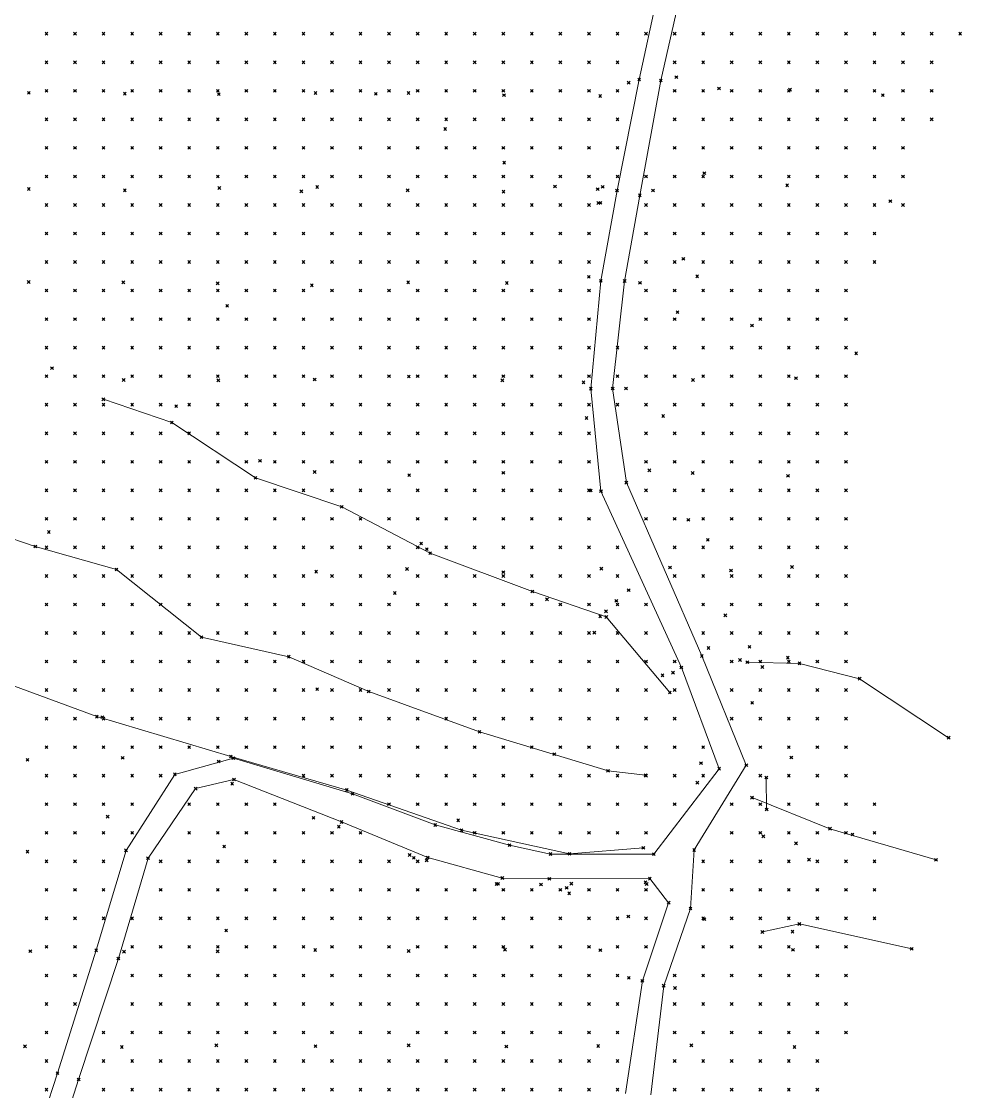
# Model space of a CAD drawing. Header units: metres. Extents: x 441556 to 446409, y 432338 to 461058.
# Drawn here: x 444911.7 to 445010.5, y 440885.4 to 440997.9 of the extents above; entities that cross this region are included whole.
import ezdxf

# ---------------------------------------------------------------- set-up
doc = ezdxf.new("R2010")
doc.units = ezdxf.units.M
doc.header["$MEASUREMENT"] = 0
doc.header["$PDMODE"] = 35
doc.header["$PDSIZE"] = 0.15
for name, color, linetype, lineweight in [('DTM-BRE-RevN_GRP_ACCES PROPRIETATE', 2, 'Continuous', 0), ('DTM-BRE-RevN_GRP_DRUM PAMANT', 2, 'Continuous', 0), ('DTM-BRE-RevN_GRP_DRUM PIATRA', 2, 'Continuous', 0), ('DTM-BRE-RevN_GRP_TALUZ JOS', 2, 'Continuous', 0), ('DTM-BRE-RevN_GRP_TALUZ SUS', 2, 'Continuous', 0), ('DTM-NOK-RevN_LIDAR_co_lidar', 91, 'Continuous', 0), ('DTM-NOK-RevN_RTK', 32, 'Continuous', 0)]:
    doc.layers.add(name, color=color, linetype=linetype, lineweight=lineweight)

msp = doc.modelspace()

# ---------------------------------------------------------------- linework, layer by layer
at = {"layer": 'DTM-BRE-RevN_GRP_ACCES PROPRIETATE'}
msp.add_line((444990.015, 440915.021, 403.958), (444989.976, 440918.376, 403.822), dxfattribs=at)
at = {"layer": 'DTM-BRE-RevN_GRP_DRUM PAMANT'}
for p, q in [((444981.053, 440929.952, 402.548), (444985.029, 440919.306, 403.282)), ((444933.994, 440920.416, 393.725), (444927.843, 440918.71, 392.657)), ((444946.52, 440916.663, 396.522), (444933.994, 440920.416, 393.725)), ((444985.029, 440919.306, 403.282), (444978.17, 440910.322, 403.364)), ((444927.843, 440918.71, 392.657), (444922.72, 440910.725, 391.182)), ((444955.2, 440913.395, 399.098), (444946.52, 440916.663, 396.522)), ((444962.996, 440911.271, 401.28), (444955.2, 440913.395, 399.098)), ((444922.72, 440910.725, 391.182), (444919.591, 440900.219, 390.027)), ((444967.305, 440910.334, 402.182), (444962.996, 440911.271, 401.28)), ((444978.17, 440910.322, 403.364), (444967.305, 440910.334, 402.182)), ((444919.591, 440900.219, 390.027), (444915.522, 440887.313, 388.641)), ((444915.522, 440887.313, 388.641), (444912.304, 440877.329, 387.371))]:
    msp.add_line(p, q, dxfattribs=at)
at = {"layer": 'DTM-BRE-RevN_GRP_DRUM PIATRA'}
for p, q in [((444976.616, 440991.752, 396.264), (444979.119, 441003.27, 395.797)), ((444978.904, 440991.648, 396.351), (444981.476, 441003.023, 395.82)), ((444974.302, 440980.083, 396.945), (444976.616, 440991.752, 396.264)), ((444976.693, 440979.566, 397.057), (444978.904, 440991.648, 396.351)), ((444972.6, 440970.59, 397.663), (444974.302, 440980.083, 396.945)), ((444975.094, 440970.563, 397.685), (444976.693, 440979.566, 397.057)), ((444971.543, 440959.252, 398.645), (444972.6, 440970.59, 397.663)), ((444973.832, 440959.271, 398.642), (444975.094, 440970.563, 397.685)), ((444972.607, 440948.479, 399.934), (444971.543, 440959.252, 398.645)), ((444975.279, 440949.376, 399.846), (444973.832, 440959.271, 398.642)), ((444983.211, 440931.162, 402.694), (444975.279, 440949.376, 399.846)), ((444981.053, 440929.952, 402.548), (444972.607, 440948.479, 399.934)), ((444987.874, 440919.678, 403.447), (444983.211, 440931.162, 402.694)), ((444982.397, 440910.773, 403.734), (444987.874, 440919.678, 403.447)), ((444934.062, 440918.17, 393.78), (444930.027, 440917.218, 393.182)), ((444945.358, 440913.707, 396.27), (444934.062, 440918.17, 393.78)), ((444930.027, 440917.218, 393.182), (444925.037, 440909.909, 391.626)), ((444954.413, 440909.976, 398.836), (444945.358, 440913.707, 396.27)), ((444982.022, 440904.613, 404.117), (444982.397, 440910.773, 403.734)), ((444925.037, 440909.909, 391.626), (444921.921, 440899.363, 390.496)), ((444962.243, 440907.817, 401.337), (444954.413, 440909.976, 398.836)), ((444967.178, 440907.735, 402.339), (444962.243, 440907.817, 401.337)), ((444977.739, 440907.751, 403.377), (444967.178, 440907.735, 402.339)), ((444979.715, 440905.225, 404.22), (444977.739, 440907.751, 403.377)), ((444976.956, 440897.016, 405.159), (444979.715, 440905.225, 404.22)), ((444979.204, 440896.503, 405.049), (444982.022, 440904.613, 404.117)), ((444921.921, 440899.363, 390.496), (444917.741, 440886.641, 389.028)), ((444975.202, 440885.159, 405.169), (444976.956, 440897.016, 405.159)), ((444977.851, 440885.033, 405.23), (444979.204, 440896.503, 405.049)), ((444917.741, 440886.641, 389.028), (444914.633, 440876.913, 387.647))]:
    msp.add_line(p, q, dxfattribs=at)
at = {"layer": 'DTM-BRE-RevN_GRP_TALUZ JOS'}
for p, q in [((444905.71, 440945.215, 378.303), (444913.187, 440942.658, 379.152)), ((444913.187, 440942.658, 379.152), (444921.717, 440940.251, 380.75)), ((444921.717, 440940.251, 380.75), (444930.654, 440933.14, 385.633)), ((444930.654, 440933.14, 385.633), (444939.816, 440931.076, 388.067)), ((444939.816, 440931.076, 388.067), (444948.215, 440927.427, 389.967)), ((444948.215, 440927.427, 389.967), (444959.854, 440923.176, 392.531)), ((444959.854, 440923.176, 392.531), (444973.353, 440919.09, 397.828)), ((444973.353, 440919.09, 397.828), (444977.296, 440918.633, 399.161)), ((444996.668, 440912.997, 405.169), (444988.479, 440916.265, 403.337)), ((445007.807, 440909.728, 408.183), (444996.668, 440912.997, 405.169))]:
    msp.add_line(p, q, dxfattribs=at)
at = {"layer": 'DTM-BRE-RevN_GRP_TALUZ SUS'}
for p, q in [((444920.343, 440958.138, 387.061), (444927.533, 440955.696, 389.133)), ((444927.533, 440955.696, 389.133), (444936.322, 440949.887, 391.379)), ((444936.322, 440949.887, 391.379), (444945.382, 440946.834, 393.661)), ((444945.382, 440946.834, 393.661), (444954.664, 440941.961, 398.167)), ((444954.664, 440941.961, 398.167), (444965.404, 440937.936, 400.63)), ((444965.404, 440937.936, 400.63), (444973.168, 440935.257, 402.773)), ((444973.168, 440935.257, 402.773), (444979.849, 440927.314, 402.851)), ((444987.985, 440930.5, 406.495), (444993.47, 440930.383, 407.798)), ((444993.47, 440930.383, 407.798), (444999.776, 440928.77, 410.275)), ((444909.667, 440928.477, 388.328), (444919.659, 440924.781, 390.597)), ((444999.776, 440928.77, 410.275), (445009.13, 440922.563, 413.583)), ((444919.659, 440924.781, 390.597), (444933.723, 440920.59, 393.441)), ((444933.723, 440920.59, 393.441), (444945.921, 440917.066, 396.023)), ((444945.921, 440917.066, 396.023), (444957.965, 440912.837, 399.296)), ((444957.965, 440912.837, 399.296), (444969.301, 440910.359, 402.266)), ((444969.301, 440910.359, 402.266), (444977.06, 440910.989, 402.934)), ((444993.456, 440902.991, 409.682), (444989.571, 440902.145, 407.887)), ((445005.252, 440900.378, 413.481), (444993.456, 440902.991, 409.682))]:
    msp.add_line(p, q, dxfattribs=at)
at = {"layer": 'DTM-NOK-RevN_LIDAR_co_lidar'}
for p in [(444914.362, 440996.557, 380.193), (444917.361, 440996.557, 380.832), (444920.361, 440996.557, 381.437), (444923.36, 440996.557, 382.094), (444926.36, 440996.557, 382.778), (444929.359, 440996.557, 383.456), (444932.358, 440996.557, 384.175), (444935.358, 440996.557, 384.905), (444938.357, 440996.557, 385.646), (444941.356, 440996.557, 386.294), (444944.356, 440996.557, 386.802), (444947.355, 440996.557, 387.214), (444950.354, 440996.557, 388.365), (444953.354, 440996.557, 389.997), (444956.353, 440996.557, 390.752), (444959.352, 440996.557, 391.246), (444962.352, 440996.557, 391.802), (444965.351, 440996.557, 392.591), (444968.35, 440996.557, 393.249), (444971.35, 440996.557, 393.629), (444974.349, 440996.557, 394.431), (444977.348, 440996.557, 395.365), (444980.348, 440996.557, 396.386), (444983.347, 440996.557, 397.9), (444986.346, 440996.557, 399.282), (444989.346, 440996.557, 400.076), (444992.345, 440996.557, 400.914), (444995.344, 440996.557, 401.761), (444998.344, 440996.557, 402.513), (445001.343, 440996.557, 403.287), (445004.342, 440996.557, 404.059), (445007.342, 440996.557, 404.955), (445010.341, 440996.557, 405.956), (444914.362, 440993.558, 380.873), (444917.361, 440993.558, 381.495), (444920.361, 440993.558, 382.112), (444923.36, 440993.558, 382.756), (444926.36, 440993.558, 383.386), (444929.359, 440993.558, 384.05), (444932.358, 440993.558, 384.735), (444935.358, 440993.558, 385.382), (444938.357, 440993.558, 386.003), (444941.356, 440993.558, 386.546), (444944.356, 440993.558, 386.994), (444947.355, 440993.558, 387.91), (444950.354, 440993.558, 389.33), (444953.354, 440993.558, 390.422), (444956.353, 440993.558, 390.95), (444959.352, 440993.558, 391.446), (444962.352, 440993.558, 392.174), (444965.351, 440993.558, 392.935), (444968.35, 440993.558, 393.51), (444971.35, 440993.558, 393.868), (444974.349, 440993.558, 394.91), (444980.348, 440993.558, 396.529), (444983.347, 440993.558, 398.108), (444986.346, 440993.558, 399.598), (444989.346, 440993.558, 400.332), (444992.345, 440993.558, 401.186), (444995.344, 440993.558, 401.997), (444998.344, 440993.558, 402.775), (445001.343, 440993.558, 403.539), (445004.342, 440993.558, 404.376), (445007.342, 440993.558, 405.259), (444914.362, 440990.558, 381.525), (444917.361, 440990.558, 382.165), (444920.361, 440990.558, 382.82), (444923.36, 440990.558, 383.431), (444926.36, 440990.558, 384.005), (444929.359, 440990.558, 384.628), (444932.358, 440990.558, 385.243), (444935.358, 440990.558, 385.854), (444938.357, 440990.558, 386.411), (444941.356, 440990.558, 386.843), (444944.356, 440990.558, 387.407), (444947.355, 440990.558, 389.051), (444950.354, 440990.558, 390.281), (444953.354, 440990.558, 390.738), (444956.353, 440990.558, 391.222), (444959.352, 440990.558, 391.796), (444962.352, 440990.558, 392.524), (444965.351, 440990.558, 393.253), (444968.35, 440990.558, 393.78), (444971.35, 440990.558, 394.269), (444974.349, 440990.558, 395.347), (444980.348, 440990.558, 397.149), (444983.347, 440990.558, 398.837), (444986.346, 440990.558, 400.016), (444989.346, 440990.558, 400.624), (444992.345, 440990.558, 401.458), (444995.344, 440990.558, 402.272), (444998.344, 440990.558, 403.035), (445001.343, 440990.558, 403.858), (445004.342, 440990.558, 404.706), (445007.342, 440990.558, 405.556), (444914.362, 440987.559, 382.13), (444917.361, 440987.559, 382.792), (444920.361, 440987.559, 383.421), (444923.36, 440987.559, 384.002), (444926.36, 440987.559, 384.593), (444929.359, 440987.559, 385.197), (444932.358, 440987.559, 385.763), (444935.358, 440987.559, 386.353), (444938.357, 440987.559, 386.801), (444941.356, 440987.559, 387.194), (444944.356, 440987.559, 388.072), (444947.355, 440987.559, 390.071), (444950.354, 440987.559, 390.686), (444953.354, 440987.559, 391.047), (444956.353, 440987.559, 391.561), (444959.352, 440987.559, 392.231), (444962.352, 440987.559, 392.942), (444965.351, 440987.559, 393.646), (444968.35, 440987.559, 394.082), (444971.35, 440987.559, 394.76), (444974.349, 440987.559, 395.743), (444980.348, 440987.559, 397.829), (444983.347, 440987.559, 399.472), (444986.346, 440987.559, 400.306), (444989.346, 440987.559, 400.923), (444992.345, 440987.559, 401.772), (444995.344, 440987.559, 402.546), (444998.344, 440987.559, 403.324), (445001.343, 440987.559, 404.178), (445004.342, 440987.559, 405.007), (445007.342, 440987.559, 405.901), (444914.362, 440984.56, 382.695), (444917.361, 440984.56, 383.418), (444920.361, 440984.56, 384.075), (444923.36, 440984.56, 384.645), (444926.36, 440984.56, 385.225), (444929.359, 440984.56, 385.781), (444932.358, 440984.56, 386.288), (444935.358, 440984.56, 386.798), (444938.357, 440984.56, 387.173), (444941.356, 440984.56, 387.809), (444944.356, 440984.56, 389.416), (444947.355, 440984.56, 390.595), (444950.354, 440984.56, 390.889), (444953.354, 440984.56, 391.37), (444956.353, 440984.56, 391.972), (444959.352, 440984.56, 392.702), (444962.352, 440984.56, 393.359), (444965.351, 440984.56, 393.974), (444968.35, 440984.56, 394.425), (444971.35, 440984.56, 395.288), (444974.349, 440984.56, 396.086), (444980.348, 440984.56, 398.298), (444983.347, 440984.56, 399.891), (444986.346, 440984.56, 400.526), (444989.346, 440984.56, 401.214), (444992.345, 440984.56, 402.065), (444995.344, 440984.56, 402.794), (444998.344, 440984.56, 403.541), (445001.343, 440984.56, 404.377), (445004.342, 440984.56, 405.244), (444914.362, 440981.56, 383.341), (444917.361, 440981.56, 384.034), (444920.361, 440981.56, 384.668), (444923.36, 440981.56, 385.229), (444926.36, 440981.56, 385.792), (444929.359, 440981.56, 386.337), (444932.358, 440981.56, 386.794), (444935.358, 440981.56, 387.206), (444938.357, 440981.56, 387.7), (444941.356, 440981.56, 388.843), (444944.356, 440981.56, 390.506), (444947.355, 440981.56, 390.865), (444950.354, 440981.56, 391.224), (444953.354, 440981.56, 391.743), (444956.353, 440981.56, 392.389), (444959.352, 440981.56, 393.164), (444962.352, 440981.56, 393.84), (444965.351, 440981.56, 394.46), (444968.35, 440981.56, 394.986), (444971.35, 440981.56, 395.839), (444974.349, 440981.56, 396.406), (444977.348, 440981.56, 397.014), (444980.348, 440981.56, 398.664), (444983.347, 440981.56, 400.178), (444986.346, 440981.56, 400.726), (444989.346, 440981.56, 401.427), (444992.345, 440981.56, 402.275), (444995.344, 440981.56, 403.023), (444998.344, 440981.56, 403.775), (445001.343, 440981.56, 404.576), (445004.342, 440981.56, 405.491), (444914.362, 440978.561, 384.018), (444917.361, 440978.561, 384.636), (444920.361, 440978.561, 385.21), (444923.36, 440978.561, 385.756), (444926.36, 440978.561, 386.301), (444929.359, 440978.561, 386.828), (444932.358, 440978.561, 387.244), (444935.358, 440978.561, 387.64), (444938.357, 440978.561, 388.384), (444941.356, 440978.561, 390.093), (444944.356, 440978.561, 390.929), (444947.355, 440978.561, 391.177), (444950.354, 440978.561, 391.634), (444953.354, 440978.561, 392.218), (444956.353, 440978.561, 392.859), (444959.352, 440978.561, 393.578), (444962.352, 440978.561, 394.333), (444965.351, 440978.561, 394.961), (444968.35, 440978.561, 395.534), (444971.35, 440978.561, 396.266), (444977.348, 440978.561, 397.442), (444980.348, 440978.561, 399.068), (444983.347, 440978.561, 400.389), (444986.346, 440978.561, 400.981), (444989.346, 440978.561, 401.707), (444992.345, 440978.561, 402.506), (444995.344, 440978.561, 403.255), (444998.344, 440978.561, 403.994), (445001.343, 440978.561, 404.765), (445004.342, 440978.561, 405.655), (444914.362, 440975.562, 384.57), (444917.361, 440975.562, 385.15), (444920.361, 440975.562, 385.706), (444923.36, 440975.562, 386.266), (444926.36, 440975.562, 386.779), (444929.359, 440975.562, 387.224), (444932.358, 440975.562, 387.631), (444935.358, 440975.562, 388.297), (444938.357, 440975.562, 389.58), (444941.356, 440975.562, 390.99), (444944.356, 440975.562, 391.235), (444947.355, 440975.562, 391.598), (444950.354, 440975.562, 392.125), (444953.354, 440975.562, 392.747), (444956.353, 440975.562, 393.381), (444959.352, 440975.562, 394.024), (444962.352, 440975.562, 394.752), (444965.351, 440975.562, 395.337), (444968.35, 440975.562, 395.893), (444971.35, 440975.562, 396.587), (444977.348, 440975.562, 397.978), (444980.348, 440975.562, 399.594), (444983.347, 440975.562, 400.686), (444986.346, 440975.562, 401.358), (444989.346, 440975.562, 402.129), (444992.345, 440975.562, 402.819), (444995.344, 440975.562, 403.518), (444998.344, 440975.562, 404.191), (445001.343, 440975.562, 404.954), (444914.362, 440972.562, 385.065), (444917.361, 440972.562, 385.602), (444920.361, 440972.562, 386.075), (444923.36, 440972.562, 386.619), (444926.36, 440972.562, 387.09), (444929.359, 440972.562, 387.525), (444932.358, 440972.562, 388.097), (444935.358, 440972.562, 389.096), (444938.357, 440972.562, 390.884), (444941.356, 440972.562, 391.322), (444944.356, 440972.562, 391.557), (444947.355, 440972.562, 392.034), (444950.354, 440972.562, 392.615), (444953.354, 440972.562, 393.248), (444956.353, 440972.562, 393.864), (444959.352, 440972.562, 394.588), (444962.352, 440972.562, 395.238), (444965.351, 440972.562, 395.786), (444968.35, 440972.562, 396.245), (444971.35, 440972.562, 396.909), (444977.348, 440972.562, 398.598), (444980.348, 440972.562, 400.206), (444983.347, 440972.562, 401.037), (444986.346, 440972.562, 401.733), (444989.346, 440972.562, 402.484), (444992.345, 440972.562, 403.089), (444995.344, 440972.562, 403.789), (444998.344, 440972.562, 404.485), (445001.343, 440972.562, 405.276), (444914.362, 440969.563, 385.601), (444917.361, 440969.563, 386.131), (444920.361, 440969.563, 386.48), (444923.36, 440969.563, 386.913), (444926.36, 440969.563, 387.35), (444929.359, 440969.563, 387.943), (444932.358, 440969.563, 388.792), (444935.358, 440969.563, 390.079), (444938.357, 440969.563, 391.366), (444941.356, 440969.563, 391.537), (444944.356, 440969.563, 391.899), (444947.355, 440969.563, 392.394), (444950.354, 440969.563, 393.007), (444953.354, 440969.563, 393.69), (444956.353, 440969.563, 394.328), (444959.352, 440969.563, 395.147), (444962.352, 440969.563, 395.773), (444965.351, 440969.563, 396.251), (444968.35, 440969.563, 396.642), (444971.35, 440969.563, 397.217), (444977.348, 440969.563, 399.072), (444980.348, 440969.563, 400.692), (444983.347, 440969.563, 401.4), (444986.346, 440969.563, 402.078), (444989.346, 440969.563, 402.791), (444992.345, 440969.563, 403.408), (444995.344, 440969.563, 404.133), (444998.344, 440969.563, 404.859), (444914.362, 440966.564, 386.009), (444917.361, 440966.564, 386.557), (444920.361, 440966.564, 386.862), (444923.36, 440966.564, 387.253), (444926.36, 440966.564, 387.782), (444929.359, 440966.564, 388.605), (444932.358, 440966.564, 389.794), (444935.358, 440966.564, 391.258), (444938.357, 440966.564, 391.587), (444941.356, 440966.564, 391.868), (444944.356, 440966.564, 392.31), (444947.355, 440966.564, 392.805), (444950.354, 440966.564, 393.473), (444953.354, 440966.564, 394.093), (444956.353, 440966.564, 394.803), (444959.352, 440966.564, 395.573), (444962.352, 440966.564, 396.209), (444965.351, 440966.564, 396.689), (444968.35, 440966.564, 397.085), (444971.35, 440966.564, 397.557), (444977.348, 440966.564, 399.289), (444980.348, 440966.564, 400.973), (444983.347, 440966.564, 401.845), (444986.346, 440966.564, 402.513), (444989.346, 440966.564, 403.216), (444992.345, 440966.564, 403.904), (444995.344, 440966.564, 404.592), (444998.344, 440966.564, 405.296), (444914.362, 440963.564, 386.111), (444917.361, 440963.564, 386.765), (444920.361, 440963.564, 387.138), (444923.36, 440963.564, 387.651), (444926.36, 440963.564, 388.32), (444929.359, 440963.564, 389.329), (444932.358, 440963.564, 390.934), (444935.358, 440963.564, 391.468), (444938.357, 440963.564, 391.783), (444941.356, 440963.564, 392.199), (444944.356, 440963.564, 392.73), (444947.355, 440963.564, 393.299), (444950.354, 440963.564, 393.956), (444953.354, 440963.564, 394.556), (444956.353, 440963.564, 395.323), (444959.352, 440963.564, 396.034), (444962.352, 440963.564, 396.661), (444965.351, 440963.564, 397.121), (444968.35, 440963.564, 397.522), (444971.35, 440963.564, 397.881), (444974.349, 440963.564, 398.303), (444977.348, 440963.564, 399.789), (444980.348, 440963.564, 401.374), (444983.347, 440963.564, 402.228), (444986.346, 440963.564, 402.945), (444989.346, 440963.564, 403.591), (444992.345, 440963.564, 404.231), (444995.344, 440963.564, 404.955), (444998.344, 440963.564, 405.754), (444914.953, 440961.409, 386.407), (444914.362, 440960.565, 385.805), (444917.361, 440960.565, 386.713), (444920.361, 440960.565, 387.439), (444923.36, 440960.565, 388.151), (444926.36, 440960.565, 388.946), (444929.359, 440960.565, 390.137), (444932.358, 440960.565, 391.426), (444935.358, 440960.565, 391.633), (444938.357, 440960.565, 392.009), (444941.356, 440960.565, 392.49), (444944.356, 440960.565, 393.081), (444947.355, 440960.565, 393.738), (444950.354, 440960.565, 394.336), (444953.354, 440960.565, 395.023), (444956.353, 440960.565, 395.813), (444959.352, 440960.565, 396.488), (444962.352, 440960.565, 397.088), (444965.351, 440960.565, 397.537), (444968.35, 440960.565, 397.914), (444971.35, 440960.565, 398.184), (444974.349, 440960.565, 398.853), (444977.348, 440960.565, 400.527), (444980.348, 440960.565, 401.945), (444983.347, 440960.565, 402.707), (444986.346, 440960.565, 403.428), (444989.346, 440960.565, 403.929), (444992.345, 440960.565, 404.549), (444995.344, 440960.565, 405.396), (444998.344, 440960.565, 406.25), (444914.362, 440957.566, 384.662), (444917.361, 440957.566, 385.929), (444920.361, 440957.566, 386.983), (444923.36, 440957.566, 387.972), (444926.36, 440957.566, 389.043), (444929.359, 440957.566, 390.342), (444932.358, 440957.566, 391.412), (444935.358, 440957.566, 391.86), (444938.357, 440957.566, 392.289), (444941.356, 440957.566, 392.826), (444944.356, 440957.566, 393.452), (444947.355, 440957.566, 394.147), (444950.354, 440957.566, 394.813), (444953.354, 440957.566, 395.554), (444956.353, 440957.566, 396.2), (444959.352, 440957.566, 396.868), (444962.352, 440957.566, 397.518), (444965.351, 440957.566, 397.936), (444968.35, 440957.566, 398.291), (444971.35, 440957.566, 398.48), (444974.349, 440957.566, 398.901), (444977.348, 440957.566, 400.667), (444980.348, 440957.566, 402.22), (444983.347, 440957.566, 403.002), (444986.346, 440957.566, 403.82), (444989.346, 440957.566, 404.329), (444992.345, 440957.566, 404.987), (444995.344, 440957.566, 405.776), (444998.344, 440957.566, 406.597), (444914.362, 440954.566, 382.993), (444917.361, 440954.566, 384.093), (444920.361, 440954.566, 385.271), (444923.36, 440954.566, 386.626), (444926.36, 440954.566, 388.078), (444929.359, 440954.566, 389.644), (444932.358, 440954.566, 391.033), (444935.358, 440954.566, 391.913), (444938.357, 440954.566, 392.636), (444941.356, 440954.566, 393.189), (444944.356, 440954.566, 393.841), (444947.355, 440954.566, 394.49), (444950.354, 440954.566, 395.25), (444953.354, 440954.566, 396.035), (444956.353, 440954.566, 396.677), (444959.352, 440954.566, 397.363), (444962.352, 440954.566, 397.971), (444965.351, 440954.566, 398.418), (444968.35, 440954.566, 398.779), (444971.35, 440954.566, 398.869), (444977.348, 440954.566, 400.702), (444980.348, 440954.566, 402.378), (444983.347, 440954.566, 403.524), (444986.346, 440954.566, 404.337), (444989.346, 440954.566, 404.807), (444992.345, 440954.566, 405.506), (444995.344, 440954.566, 406.293), (444998.344, 440954.566, 407.064), (444914.362, 440951.567, 381.489), (444917.361, 440951.567, 382.528), (444920.361, 440951.567, 383.632), (444923.36, 440951.567, 385.094), (444926.36, 440951.567, 386.549), (444929.359, 440951.567, 388.199), (444932.358, 440951.567, 389.866), (444935.358, 440951.567, 391.314), (444936.804, 440951.67, 392.406), (444938.357, 440951.567, 392.739), (444941.356, 440951.567, 393.448), (444944.356, 440951.567, 394.123), (444947.355, 440951.567, 395.027), (444950.354, 440951.567, 395.71), (444953.354, 440951.567, 396.443), (444956.353, 440951.567, 397.127), (444959.352, 440951.567, 397.785), (444962.352, 440951.567, 398.418), (444965.351, 440951.567, 398.848), (444968.35, 440951.567, 399.22), (444971.35, 440951.567, 399.283), (444977.348, 440951.567, 400.562), (444980.348, 440951.567, 402.385), (444983.347, 440951.567, 404.025), (444986.346, 440951.567, 404.78), (444989.346, 440951.567, 405.256), (444992.345, 440951.567, 405.986), (444995.344, 440951.567, 406.778), (444998.344, 440951.567, 407.528), (444914.362, 440948.568, 380.585), (444917.361, 440948.568, 381.394), (444920.361, 440948.568, 382.449), (444923.36, 440948.568, 383.838), (444926.36, 440948.568, 385.324), (444929.359, 440948.568, 386.999), (444932.358, 440948.568, 388.566), (444935.358, 440948.568, 390.248), (444938.357, 440948.568, 391.748), (444941.356, 440948.568, 393.02), (444944.356, 440948.568, 393.958), (444947.355, 440948.568, 395.139), (444950.354, 440948.568, 396.265), (444953.354, 440948.568, 396.888), (444956.353, 440948.568, 397.518), (444959.352, 440948.568, 398.132), (444962.352, 440948.568, 398.748), (444965.351, 440948.568, 399.237), (444968.35, 440948.568, 399.674), (444971.35, 440948.568, 399.723), (444977.348, 440948.568, 400.685), (444980.348, 440948.568, 402.609), (444983.347, 440948.568, 404.38), (444986.346, 440948.568, 405.179), (444989.346, 440948.568, 405.679), (444992.345, 440948.568, 406.385), (444995.344, 440948.568, 407.14), (444998.344, 440948.568, 407.923), (444914.362, 440945.568, 380.371), (444917.361, 440945.568, 381.249), (444920.361, 440945.568, 382.074), (444923.36, 440945.568, 382.985), (444926.36, 440945.568, 384.312), (444929.359, 440945.568, 386.028), (444932.358, 440945.568, 387.601), (444935.358, 440945.568, 389.084), (444938.357, 440945.568, 390.371), (444941.356, 440945.568, 391.583), (444944.356, 440945.568, 392.882), (444947.355, 440945.568, 394.478), (444950.354, 440945.568, 396.317), (444953.354, 440945.568, 397.449), (444956.353, 440945.568, 398.003), (444959.352, 440945.568, 398.5), (444962.352, 440945.568, 399.083), (444965.351, 440945.568, 399.604), (444968.35, 440945.568, 400.172), (444971.35, 440945.568, 400.246), (444977.348, 440945.568, 400.574), (444980.348, 440945.568, 402.432), (444983.347, 440945.568, 404.602), (444986.346, 440945.568, 405.576), (444989.346, 440945.568, 406.085), (444992.345, 440945.568, 406.782), (444995.344, 440945.568, 407.545), (444998.344, 440945.568, 408.323), (444914.62, 440944.179, 380.384), (444953.722, 440942.979, 397.824), (444914.362, 440942.569, 379.634), (444917.361, 440942.569, 380.416), (444920.361, 440942.569, 381.696), (444923.36, 440942.569, 382.892), (444926.36, 440942.569, 384.055), (444929.359, 440942.569, 385.387), (444932.358, 440942.569, 386.547), (444935.358, 440942.569, 387.946), (444938.357, 440942.569, 389.507), (444941.356, 440942.569, 390.717), (444944.356, 440942.569, 392.194), (444947.355, 440942.569, 393.909), (444950.354, 440942.569, 396.176), (444953.354, 440942.569, 397.576), (444956.353, 440942.569, 398.298), (444959.352, 440942.569, 398.839), (444962.352, 440942.569, 399.363), (444965.351, 440942.569, 399.941), (444968.35, 440942.569, 400.582), (444971.35, 440942.569, 400.927), (444974.349, 440942.569, 400.735), (444980.348, 440942.569, 402.193), (444983.347, 440942.569, 404.256), (444986.346, 440942.569, 405.862), (444989.346, 440942.569, 406.507), (444992.345, 440942.569, 407.137), (444995.344, 440942.569, 407.848), (444998.344, 440942.569, 408.675), (444914.362, 440939.57, 381.283), (444917.361, 440939.57, 381.25), (444920.361, 440939.57, 381.391), (444923.36, 440939.57, 382.291), (444926.36, 440939.57, 383.606), (444929.359, 440939.57, 384.746), (444932.358, 440939.57, 385.871), (444935.358, 440939.57, 387.028), (444938.357, 440939.57, 388.424), (444941.356, 440939.57, 390.167), (444944.356, 440939.57, 391.66), (444947.355, 440939.57, 393.455), (444950.354, 440939.57, 395.441), (444953.354, 440939.57, 397.149), (444956.353, 440939.57, 397.818), (444959.352, 440939.57, 398.616), (444962.352, 440939.57, 399.539), (444965.351, 440939.57, 400.307), (444968.35, 440939.57, 400.955), (444971.35, 440939.57, 401.555), (444974.349, 440939.57, 401.319), (444980.348, 440939.57, 402.167), (444983.347, 440939.57, 404.389), (444986.346, 440939.57, 406.291), (444989.346, 440939.57, 406.881), (444992.345, 440939.57, 407.459), (444995.344, 440939.57, 408.214), (444998.344, 440939.57, 409.041), (444914.362, 440936.57, 383.068), (444917.361, 440936.57, 383.162), (444920.361, 440936.57, 383.294), (444923.36, 440936.57, 383.701), (444926.36, 440936.57, 384.284), (444929.359, 440936.57, 385.055), (444932.358, 440936.57, 385.963), (444935.358, 440936.57, 386.499), (444938.357, 440936.57, 387.543), (444941.356, 440936.57, 389.985), (444944.356, 440936.57, 390.733), (444947.355, 440936.57, 392.055), (444950.354, 440936.57, 393.425), (444953.354, 440936.57, 395.851), (444956.353, 440936.57, 396.766), (444959.352, 440936.57, 397.513), (444962.352, 440936.57, 398.587), (444965.351, 440936.57, 399.723), (444968.35, 440936.57, 400.826), (444971.35, 440936.57, 401.847), (444974.349, 440936.57, 401.909), (444977.348, 440936.57, 401.553), (444983.347, 440936.57, 404.093), (444986.346, 440936.57, 406.352), (444989.346, 440936.57, 407.194), (444992.345, 440936.57, 407.779), (444995.344, 440936.57, 408.541), (444998.344, 440936.57, 409.369), (444914.362, 440933.571, 384.913), (444917.361, 440933.571, 385.083), (444920.361, 440933.571, 385.158), (444923.36, 440933.571, 385.343), (444926.36, 440933.571, 385.562), (444929.359, 440933.571, 385.706), (444932.358, 440933.571, 385.922), (444935.358, 440933.571, 386.633), (444938.357, 440933.571, 387.428), (444941.356, 440933.571, 388.47), (444944.356, 440933.571, 389.324), (444947.355, 440933.571, 390.26), (444950.354, 440933.571, 392.302), (444953.354, 440933.571, 393.349), (444956.353, 440933.571, 395.27), (444959.352, 440933.571, 396.064), (444962.352, 440933.571, 397.161), (444965.351, 440933.571, 398.538), (444968.35, 440933.571, 399.921), (444971.35, 440933.571, 401.503), (444971.918, 440933.609, 401.82), (444974.349, 440933.571, 402.443), (444977.348, 440933.571, 402.231), (444983.347, 440933.571, 403.339), (444986.346, 440933.571, 405.627), (444989.346, 440933.571, 407.244), (444992.345, 440933.571, 407.877), (444995.344, 440933.571, 408.723), (444998.344, 440933.571, 409.65), (444988.207, 440932.11, 407.116), (444914.362, 440930.572, 387.071), (444917.361, 440930.572, 387.013), (444920.361, 440930.572, 387.039), (444923.36, 440930.572, 387.208), (444926.36, 440930.572, 387.378), (444929.359, 440930.572, 387.148), (444932.358, 440930.572, 386.822), (444935.358, 440930.572, 387.139), (444938.357, 440930.572, 387.581), (444941.356, 440930.572, 388.248), (444944.356, 440930.572, 388.87), (444947.355, 440930.572, 389.984), (444950.354, 440930.572, 390.897), (444953.354, 440930.572, 392.08), (444956.353, 440930.572, 393.435), (444959.352, 440930.572, 394.446), (444962.352, 440930.572, 395.71), (444965.351, 440930.572, 397.031), (444968.35, 440930.572, 398.751), (444971.35, 440930.572, 400.599), (444974.349, 440930.572, 401.993), (444977.348, 440930.572, 402.44), (444980.348, 440930.572, 402.353), (444986.346, 440930.572, 404.635), (444989.346, 440930.572, 406.686), (444992.345, 440930.572, 407.526), (444995.344, 440930.572, 408.481), (444998.344, 440930.572, 409.726), (444914.362, 440927.572, 388.72), (444917.361, 440927.572, 388.863), (444920.361, 440927.572, 389.023), (444923.36, 440927.572, 389.22), (444926.36, 440927.572, 389.363), (444929.359, 440927.572, 388.991), (444932.358, 440927.572, 388.545), (444935.358, 440927.572, 388.486), (444938.357, 440927.572, 388.425), (444941.356, 440927.572, 388.689), (444942.798, 440927.671, 388.832), (444944.356, 440927.572, 389.134), (444947.355, 440927.572, 389.821), (444950.354, 440927.572, 390.634), (444953.354, 440927.572, 391.488), (444956.353, 440927.572, 392.142), (444959.352, 440927.572, 393.182), (444962.352, 440927.572, 394.49), (444965.351, 440927.572, 395.847), (444968.35, 440927.572, 397.42), (444971.35, 440927.572, 399.001), (444974.349, 440927.572, 400.669), (444977.348, 440927.572, 401.973), (444980.348, 440927.572, 402.482), (444986.346, 440927.572, 403.598), (444989.346, 440927.572, 405.137), (444992.345, 440927.572, 406.465), (444995.344, 440927.572, 407.621), (444998.344, 440927.572, 409.237), (444914.362, 440924.573, 389.335), (444917.361, 440924.573, 389.844), (444920.24, 440924.718, 390.699), (444920.361, 440924.573, 390.363), (444923.36, 440924.573, 390.841), (444926.36, 440924.573, 391.117), (444929.359, 440924.573, 390.937), (444932.358, 440924.573, 390.573), (444935.358, 440924.573, 390.437), (444938.357, 440924.573, 390.372), (444941.356, 440924.573, 390.281), (444944.356, 440924.573, 390.346), (444947.355, 440924.573, 390.455), (444950.354, 440924.573, 391.217), (444953.354, 440924.573, 391.66), (444956.353, 440924.573, 392.033), (444959.352, 440924.573, 392.669), (444962.352, 440924.573, 393.617), (444965.351, 440924.573, 394.752), (444968.35, 440924.573, 396.129), (444971.35, 440924.573, 397.577), (444974.349, 440924.573, 399.137), (444977.348, 440924.573, 400.452), (444980.348, 440924.573, 401.682), (444986.346, 440924.573, 403.107), (444989.346, 440924.573, 403.893), (444992.345, 440924.573, 405.107), (444995.344, 440924.573, 406.541), (444998.344, 440924.573, 408.079), (444914.362, 440921.574, 389.446), (444917.361, 440921.574, 390.059), (444920.361, 440921.574, 390.718), (444923.36, 440921.574, 391.375), (444926.36, 440921.574, 391.929), (444929.359, 440921.574, 392.323), (444932.358, 440921.574, 392.478), (444935.358, 440921.574, 392.546), (444938.357, 440921.574, 392.666), (444941.356, 440921.574, 392.501), (444944.356, 440921.574, 392.306), (444947.355, 440921.574, 392.353), (444950.354, 440921.574, 392.678), (444953.354, 440921.574, 393.097), (444956.353, 440921.574, 393.302), (444959.352, 440921.574, 393.709), (444962.352, 440921.574, 394.1), (444965.351, 440921.574, 394.723), (444968.35, 440921.574, 395.811), (444971.35, 440921.574, 397.03), (444974.349, 440921.574, 398.236), (444977.348, 440921.574, 399.504), (444980.348, 440921.574, 401.029), (444983.347, 440921.574, 402.378), (444989.346, 440921.574, 403.486), (444992.345, 440921.574, 404.362), (444995.344, 440921.574, 405.599), (444998.344, 440921.574, 406.901), (444967.717, 440920.829, 395.518), (444914.362, 440918.574, 389.44), (444917.361, 440918.574, 390.053), (444920.361, 440918.574, 390.702), (444923.36, 440918.574, 391.366), (444926.36, 440918.574, 392.072), (444941.356, 440918.574, 394.221), (444944.356, 440918.574, 394.387), (444947.355, 440918.574, 394.646), (444950.354, 440918.574, 394.858), (444953.354, 440918.574, 395.185), (444956.353, 440918.574, 395.426), (444959.352, 440918.574, 395.805), (444962.352, 440918.574, 395.789), (444965.351, 440918.574, 396.018), (444968.35, 440918.574, 396.556), (444971.35, 440918.574, 397.408), (444974.349, 440918.574, 398.386), (444977.348, 440918.574, 399.724), (444980.348, 440918.574, 401.294), (444983.347, 440918.574, 402.491), (444989.346, 440918.574, 403.48), (444992.345, 440918.574, 404.179), (444995.344, 440918.574, 405.046), (444998.344, 440918.574, 406.114), (444982.743, 440917.835, 402.236), (444914.362, 440915.575, 389.378), (444917.361, 440915.575, 389.992), (444920.361, 440915.575, 390.634), (444923.36, 440915.575, 391.311), (444929.359, 440915.575, 392.64), (444932.358, 440915.575, 393.288), (444935.358, 440915.575, 394.288), (444938.357, 440915.575, 394.579), (444950.354, 440915.575, 396.589), (444953.354, 440915.575, 397.03), (444956.353, 440915.575, 397.517), (444959.352, 440915.575, 397.967), (444962.352, 440915.575, 397.892), (444965.351, 440915.575, 397.906), (444968.35, 440915.575, 398.16), (444971.35, 440915.575, 398.716), (444974.349, 440915.575, 399.549), (444977.348, 440915.575, 400.827), (444980.348, 440915.575, 402.147), (444986.346, 440915.575, 403.224), (444989.346, 440915.575, 403.626), (444992.345, 440915.575, 404.226), (444995.344, 440915.575, 404.892), (444998.344, 440915.575, 405.727), (445001.343, 440915.575, 406.788), (444957.617, 440913.885, 399.337), (444914.362, 440912.575, 389.286), (444917.361, 440912.575, 389.905), (444920.361, 440912.575, 390.539), (444923.36, 440912.575, 391.217), (444929.359, 440912.575, 392.451), (444932.358, 440912.575, 393.23), (444935.358, 440912.575, 394.531), (444938.357, 440912.575, 394.843), (444941.356, 440912.575, 395.285), (444944.356, 440912.575, 395.883), (444947.355, 440912.575, 396.557), (444959.352, 440912.575, 399.343), (444962.352, 440912.575, 399.692), (444965.351, 440912.575, 399.904), (444968.35, 440912.575, 400.213), (444971.35, 440912.575, 400.654), (444974.349, 440912.575, 401.295), (444977.348, 440912.575, 402.15), (444986.346, 440912.575, 403.483), (444989.346, 440912.575, 404.007), (444992.345, 440912.575, 404.611), (444995.344, 440912.575, 405.156), (444998.344, 440912.575, 405.828), (444999.035, 440912.399, 405.854), (445001.343, 440912.575, 406.608), (444914.362, 440909.576, 389.187), (444917.361, 440909.576, 389.8), (444920.361, 440909.576, 390.417), (444926.36, 440909.576, 391.72), (444929.359, 440909.576, 392.362), (444932.358, 440909.576, 393.262), (444935.358, 440909.576, 394.553), (444938.357, 440909.576, 394.936), (444941.356, 440909.576, 395.381), (444944.356, 440909.576, 396.048), (444947.355, 440909.576, 396.782), (444950.354, 440909.576, 397.556), (444953.354, 440909.576, 398.29), (444983.347, 440909.576, 403.474), (444986.346, 440909.576, 403.924), (444989.346, 440909.576, 404.811), (444992.345, 440909.576, 405.605), (444995.344, 440909.576, 406.199), (444998.344, 440909.576, 406.772), (445001.343, 440909.576, 407.333), (444914.362, 440906.577, 389.071), (444917.361, 440906.577, 389.666), (444920.361, 440906.577, 390.268), (444926.36, 440906.577, 391.593), (444929.359, 440906.577, 392.245), (444932.358, 440906.577, 393.175), (444935.358, 440906.577, 394.524), (444938.357, 440906.577, 394.92), (444941.356, 440906.577, 395.367), (444944.356, 440906.577, 396.018), (444947.355, 440906.577, 396.798), (444950.354, 440906.577, 397.637), (444953.354, 440906.577, 398.477), (444956.353, 440906.577, 399.211), (444959.352, 440906.577, 400.008), (444962.352, 440906.577, 400.781), (444965.351, 440906.577, 401.771), (444968.35, 440906.577, 402.695), (444971.35, 440906.577, 403.305), (444974.349, 440906.577, 403.696), (444977.348, 440906.577, 403.708), (444983.347, 440906.577, 403.888), (444986.346, 440906.577, 404.689), (444989.346, 440906.577, 405.984), (444992.345, 440906.577, 407.145), (444995.344, 440906.577, 408.05), (444998.344, 440906.577, 408.622), (445001.343, 440906.577, 408.888), (444914.362, 440903.577, 388.937), (444917.361, 440903.577, 389.551), (444920.361, 440903.577, 390.167), (444923.36, 440903.577, 390.808), (444926.36, 440903.577, 391.484), (444929.359, 440903.577, 392.116), (444932.358, 440903.577, 392.981), (444935.358, 440903.577, 394.367), (444938.357, 440903.577, 394.836), (444941.356, 440903.577, 395.288), (444944.356, 440903.577, 395.926), (444947.355, 440903.577, 396.728), (444950.354, 440903.577, 397.525), (444953.354, 440903.577, 398.416), (444956.353, 440903.577, 399.236), (444959.352, 440903.577, 400.043), (444962.352, 440903.577, 400.713), (444965.351, 440903.577, 401.839), (444968.35, 440903.577, 403.187), (444971.35, 440903.577, 404.322), (444974.349, 440903.577, 404.977), (444975.482, 440903.775, 405.748), (444977.348, 440903.577, 404.609), (444983.347, 440903.577, 404.585), (444986.346, 440903.577, 405.836), (444989.346, 440903.577, 407.259), (444992.345, 440903.577, 408.731), (444995.344, 440903.577, 409.893), (444998.344, 440903.577, 410.578), (445001.343, 440903.577, 410.98), (444992.733, 440902.185, 409.768), (444914.362, 440900.578, 388.813), (444917.361, 440900.578, 389.414), (444923.36, 440900.578, 390.667), (444926.36, 440900.578, 391.345), (444929.359, 440900.578, 391.992), (444932.358, 440900.578, 392.793), (444935.358, 440900.578, 394.047), (444938.357, 440900.578, 394.726), (444941.356, 440900.578, 395.132), (444944.356, 440900.578, 395.752), (444947.355, 440900.578, 396.539), (444950.354, 440900.578, 397.371), (444953.354, 440900.578, 398.254), (444956.353, 440900.578, 399.171), (444959.352, 440900.578, 400.014), (444962.352, 440900.578, 400.633), (444965.351, 440900.578, 401.469), (444968.35, 440900.578, 402.905), (444971.35, 440900.578, 404.33), (444974.349, 440900.578, 405.121), (444977.348, 440900.578, 404.805), (444983.347, 440900.578, 405.685), (444986.346, 440900.578, 407.219), (444989.346, 440900.578, 408.531), (444992.345, 440900.578, 409.859), (444995.344, 440900.578, 410.937), (444998.344, 440900.578, 411.693), (444914.362, 440897.579, 388.684), (444917.361, 440897.579, 389.265), (444923.36, 440897.579, 390.536), (444926.36, 440897.579, 391.2), (444929.359, 440897.579, 391.811), (444932.358, 440897.579, 392.529), (444935.358, 440897.579, 393.673), (444938.357, 440897.579, 394.547), (444941.356, 440897.579, 394.952), (444944.356, 440897.579, 395.556), (444947.355, 440897.579, 396.274), (444950.354, 440897.579, 397.069), (444953.354, 440897.579, 398.001), (444956.353, 440897.579, 398.97), (444959.352, 440897.579, 399.875), (444962.352, 440897.579, 400.546), (444965.351, 440897.579, 401.26), (444968.35, 440897.579, 402.636), (444971.35, 440897.579, 404.258), (444974.349, 440897.579, 405.064), (444980.348, 440897.579, 405.456), (444983.347, 440897.579, 406.892), (444986.346, 440897.579, 408.248), (444989.346, 440897.579, 409.415), (444992.345, 440897.579, 410.36), (444995.344, 440897.579, 411.171), (444998.344, 440897.579, 412.003), (444914.362, 440894.579, 388.556), (444917.361, 440894.579, 389.131), (444923.36, 440894.579, 390.405), (444926.36, 440894.579, 391.054), (444929.359, 440894.579, 391.647), (444932.358, 440894.579, 392.366), (444935.358, 440894.579, 393.546), (444938.357, 440894.579, 394.36), (444941.356, 440894.579, 394.732), (444944.356, 440894.579, 395.303), (444947.355, 440894.579, 396.007), (444950.354, 440894.579, 396.834), (444953.354, 440894.579, 397.717), (444956.353, 440894.579, 398.686), (444959.352, 440894.579, 399.654), (444962.352, 440894.579, 400.427), (444965.351, 440894.579, 401.098), (444968.35, 440894.579, 402.289), (444971.35, 440894.579, 403.945), (444974.349, 440894.579, 404.9), (444980.348, 440894.579, 406.114), (444983.347, 440894.579, 407.711), (444986.346, 440894.579, 408.752), (444989.346, 440894.579, 409.595), (444992.345, 440894.579, 410.417), (444995.344, 440894.579, 411.243), (444998.344, 440894.579, 412.141), (444914.362, 440891.58, 388.455), (444920.361, 440891.58, 389.603), (444923.36, 440891.58, 390.251), (444926.36, 440891.58, 390.884), (444929.359, 440891.58, 391.488), (444932.358, 440891.58, 392.264), (444935.358, 440891.58, 393.544), (444938.357, 440891.58, 394.16), (444941.356, 440891.58, 394.496), (444944.356, 440891.58, 395.042), (444947.355, 440891.58, 395.741), (444950.354, 440891.58, 396.535), (444953.354, 440891.58, 397.406), (444956.353, 440891.58, 398.343), (444959.352, 440891.58, 399.375), (444962.352, 440891.58, 400.18), (444965.351, 440891.58, 400.952), (444968.35, 440891.58, 402.052), (444971.35, 440891.58, 403.708), (444974.349, 440891.58, 404.802), (444980.348, 440891.58, 406.397), (444983.347, 440891.58, 407.866), (444986.346, 440891.58, 408.76), (444989.346, 440891.58, 409.635), (444992.345, 440891.58, 410.508), (444995.344, 440891.58, 411.404), (444998.344, 440891.58, 412.308), (444914.362, 440888.581, 388.282), (444920.361, 440888.581, 389.436), (444923.36, 440888.581, 390.085), (444926.36, 440888.581, 390.724), (444929.359, 440888.581, 391.286), (444932.358, 440888.581, 392.019), (444935.358, 440888.581, 393.432), (444938.357, 440888.581, 393.911), (444941.356, 440888.581, 394.235), (444944.356, 440888.581, 394.767), (444947.355, 440888.581, 395.481), (444950.354, 440888.581, 396.259), (444953.354, 440888.581, 397.123), (444956.353, 440888.581, 398.042), (444959.352, 440888.581, 399.064), (444962.352, 440888.581, 399.951), (444965.351, 440888.581, 400.784), (444968.35, 440888.581, 401.823), (444971.35, 440888.581, 403.311), (444974.349, 440888.581, 404.556), (444980.348, 440888.581, 406.452), (444983.347, 440888.581, 407.846), (444986.346, 440888.581, 408.795), (444989.346, 440888.581, 409.727), (444992.345, 440888.581, 410.667), (444995.344, 440888.581, 411.62), (444914.362, 440885.581, 388.177), (444920.361, 440885.581, 389.285), (444923.36, 440885.581, 389.91), (444926.36, 440885.581, 390.524), (444929.359, 440885.581, 391.094), (444932.358, 440885.581, 391.842), (444935.358, 440885.581, 393.162), (444938.357, 440885.581, 393.687), (444941.356, 440885.581, 393.961), (444944.356, 440885.581, 394.468), (444947.355, 440885.581, 395.119), (444950.354, 440885.581, 395.912), (444953.354, 440885.581, 396.783), (444956.353, 440885.581, 397.733), (444959.352, 440885.581, 398.747), (444962.352, 440885.581, 399.689), (444965.351, 440885.581, 400.587), (444968.35, 440885.581, 401.71), (444971.35, 440885.581, 403.055), (444974.349, 440885.581, 404.312), (444980.348, 440885.581, 406.414), (444983.347, 440885.581, 407.854), (444986.346, 440885.581, 408.899), (444989.346, 440885.581, 409.867), (444992.345, 440885.581, 410.825), (444995.344, 440885.581, 411.816)]:
    msp.add_point(p, dxfattribs=at)
at = {"layer": 'DTM-NOK-RevN_RTK'}
for p in [(444975.518, 440991.408, 396.311), (444976.616, 440991.752, 396.264), (444978.904, 440991.648, 396.351), (444980.536, 440991.999, 396.581), (444912.511, 440990.344, 381.257), (444922.594, 440990.268, 383.392), (444932.47, 440990.201, 385.453), (444942.627, 440990.32, 387.176), (444948.967, 440990.246, 390.303), (444952.397, 440990.336, 390.668), (444962.429, 440990.103, 392.766), (444972.53, 440990.01, 394.277), (444985.009, 440990.809, 399.953), (444992.471, 440990.679, 401.691), (445002.221, 440990.104, 404.282), (444956.247, 440986.548, 391.784), (444962.444, 440983.007, 394.1), (444983.459, 440981.9, 400.463), (444912.511, 440980.248, 383.195), (444922.589, 440980.1, 385.372), (444932.513, 440980.341, 387.169), (444941.143, 440979.993, 388.731), (444942.802, 440980.45, 389.941), (444952.304, 440980.106, 391.811), (444962.376, 440979.953, 394.249), (444967.774, 440980.503, 395.393), (444972.271, 440980.222, 396.798), (444972.798, 440980.46, 396.991), (444974.302, 440980.083, 396.945), (444978.085, 440980.082, 397.199), (444992.169, 440980.629, 402.402), (444972.343, 440978.774, 396.891), (444972.561, 440978.778, 396.988), (444976.693, 440979.566, 397.057), (445003.002, 440978.964, 405.519), (444981.269, 440972.899, 400.892), (444971.338, 440971.003, 397.79), (444982.722, 440971.058, 401.103), (444912.501, 440970.459, 384.654), (444922.433, 440970.432, 386.953), (444932.351, 440970.325, 388.735), (444942.243, 440970.122, 391.724), (444952.361, 440970.426, 393.468), (444962.727, 440970.365, 395.82), (444972.6, 440970.59, 397.663), (444975.094, 440970.563, 397.685), (444976.714, 440970.372, 397.898), (444933.35, 440967.951, 389.259), (444980.646, 440967.298, 401.439), (444988.479, 440965.886, 403.33), (444999.413, 440962.959, 406.492), (444922.47, 440960.173, 388.418), (444932.418, 440960.12, 391.572), (444942.528, 440960.216, 392.942), (444952.422, 440960.524, 394.999), (444962.259, 440960.121, 397.367), (444970.781, 440959.911, 398.781), (444982.273, 440960.163, 402.513), (444993.091, 440960.35, 404.863), (444971.543, 440959.252, 398.645), (444973.832, 440959.271, 398.642), (444975.247, 440959.272, 398.822), (444920.343, 440958.138, 387.061), (444927.981, 440957.414, 389.713), (444979.137, 440956.371, 402.275), (444927.533, 440955.696, 389.133), (444971.097, 440956.162, 399.144), (444977.698, 440950.66, 400.637), (444936.322, 440949.887, 391.379), (444942.537, 440950.503, 393.923), (444952.465, 440950.166, 396.414), (444962.355, 440950.409, 398.711), (444982.252, 440950.383, 403.8), (444992.265, 440950.085, 406.262), (444971.53, 440948.549, 400.474), (444972.607, 440948.479, 399.934), (444975.279, 440949.376, 399.846), (444945.382, 440946.834, 393.661), (444981.794, 440945.464, 404.309), (444983.835, 440943.36, 405.22), (444913.187, 440942.658, 379.152), (444954.322, 440942.385, 398.098), (444954.664, 440941.961, 398.167), (444992.675, 440940.518, 407.619), (444921.717, 440940.251, 380.75), (444942.692, 440940.027, 390.864), (444952.232, 440940.294, 397.088), (444962.359, 440939.972, 399.704), (444972.647, 440940.336, 402.101), (444979.859, 440940.457, 401.593), (444986.267, 440940.133, 406.611), (444950.955, 440937.767, 395.316), (444965.404, 440937.936, 400.63), (444975.516, 440938.07, 401.664), (444966.935, 440937.116, 401.144), (444974.227, 440936.948, 402.889), (444972.533, 440935.314, 402.722), (444973.139, 440935.854, 402.877), (444973.168, 440935.257, 402.773), (444985.667, 440935.419, 406.527), (444930.654, 440933.14, 385.633), (444983.906, 440932.002, 402.777), (444939.816, 440931.076, 388.067), (444983.211, 440931.162, 402.694), (444987.221, 440930.733, 406.241), (444987.985, 440930.5, 406.495), (444992.233, 440930.976, 407.716), (444993.47, 440930.383, 407.798), (444980.178, 440929.406, 402.701), (444981.053, 440929.952, 402.548), (444989.57, 440930.002, 407.156), (444979.077, 440929.125, 403.405), (444999.776, 440928.77, 410.275), (444948.215, 440927.427, 389.967), (444979.849, 440927.314, 402.851), (444988.488, 440926.224, 403.927), (444919.659, 440924.781, 390.597), (444959.854, 440923.176, 392.531), (445009.13, 440922.563, 413.583), (444922.362, 440920.448, 391.378), (444933.723, 440920.59, 393.441), (444933.994, 440920.416, 393.725), (444992.602, 440920.486, 404.368), (444912.372, 440920.241, 389.209), (444932.448, 440920.062, 393.632), (444983.119, 440919.893, 402.427), (444985.029, 440919.306, 403.282), (444987.874, 440919.678, 403.447), (444927.843, 440918.71, 392.657), (444934.062, 440918.17, 393.78), (444973.353, 440919.09, 397.828), (444977.296, 440918.633, 399.161), (444989.976, 440918.376, 403.822), (444930.027, 440917.218, 393.182), (444933.868, 440917.727, 393.826), (444945.921, 440917.066, 396.023), (444946.52, 440916.663, 396.522), (444988.479, 440916.265, 403.337), (444990.015, 440915.021, 403.958), (444920.783, 440914.275, 390.968), (444942.42, 440914.149, 395.649), (444945.358, 440913.707, 396.27), (444945.07, 440913.208, 396.262), (444955.2, 440913.395, 399.098), (444957.965, 440912.837, 399.296), (444996.668, 440912.997, 405.169), (444962.996, 440911.271, 401.28), (444989.67, 440912.206, 404.485), (444993.106, 440911.463, 404.928), (444912.368, 440910.592, 388.996), (444922.72, 440910.725, 391.182), (444933.023, 440911.127, 394.035), (444952.512, 440910.244, 398.443), (444967.305, 440910.334, 402.182), (444969.301, 440910.359, 402.266), (444977.06, 440910.989, 402.934), (444978.17, 440910.322, 403.364), (444982.397, 440910.773, 403.734), (444925.037, 440909.909, 391.626), (444952.957, 440909.941, 398.634), (444954.299, 440909.677, 398.91), (444954.413, 440909.976, 398.836), (444994.461, 440909.743, 406.311), (445007.807, 440909.728, 408.183), (444961.636, 440907.191, 401.209), (444961.797, 440907.203, 401.223), (444962.243, 440907.817, 401.337), (444966.305, 440907.133, 402.505), (444967.178, 440907.735, 402.339), (444969.004, 440906.785, 403.06), (444969.507, 440907.223, 402.858), (444977.287, 440907.369, 403.436), (444977.408, 440907.185, 403.546), (444977.739, 440907.751, 403.377), (444969.277, 440906.204, 403.257), (444979.715, 440905.225, 404.22), (444982.022, 440904.613, 404.117), (444983.47, 440903.5, 404.474), (444933.236, 440902.303, 393.086), (444993.456, 440902.991, 409.682), (444989.571, 440902.145, 407.887), (444912.66, 440900.124, 388.616), (444919.591, 440900.219, 390.027), (444922.517, 440900.072, 390.666), (444932.341, 440900.112, 392.467), (444942.59, 440900.251, 395.562), (444952.415, 440900.14, 398.059), (444962.521, 440900.282, 400.895), (444972.546, 440900.235, 405.01), (444992.777, 440900.264, 410.561), (445005.252, 440900.378, 413.481), (444921.921, 440899.363, 390.496), (444975.536, 440897.331, 406.159), (444976.956, 440897.016, 405.159), (444979.204, 440896.503, 405.049), (444980.394, 440896.262, 405.871), (444912.102, 440890.131, 388.162), (444922.288, 440890.058, 390.13), (444932.21, 440890.242, 392.115), (444942.626, 440890.14, 394.806), (444952.413, 440890.236, 397.202), (444962.674, 440890.104, 400.359), (444972.319, 440890.161, 404.369), (444982.103, 440890.228, 407.777), (444992.94, 440890.061, 410.835), (444915.522, 440887.313, 388.641), (444917.741, 440886.641, 389.028)]:
    msp.add_point(p, dxfattribs=at)

doc.saveas('drawing.dxf')
